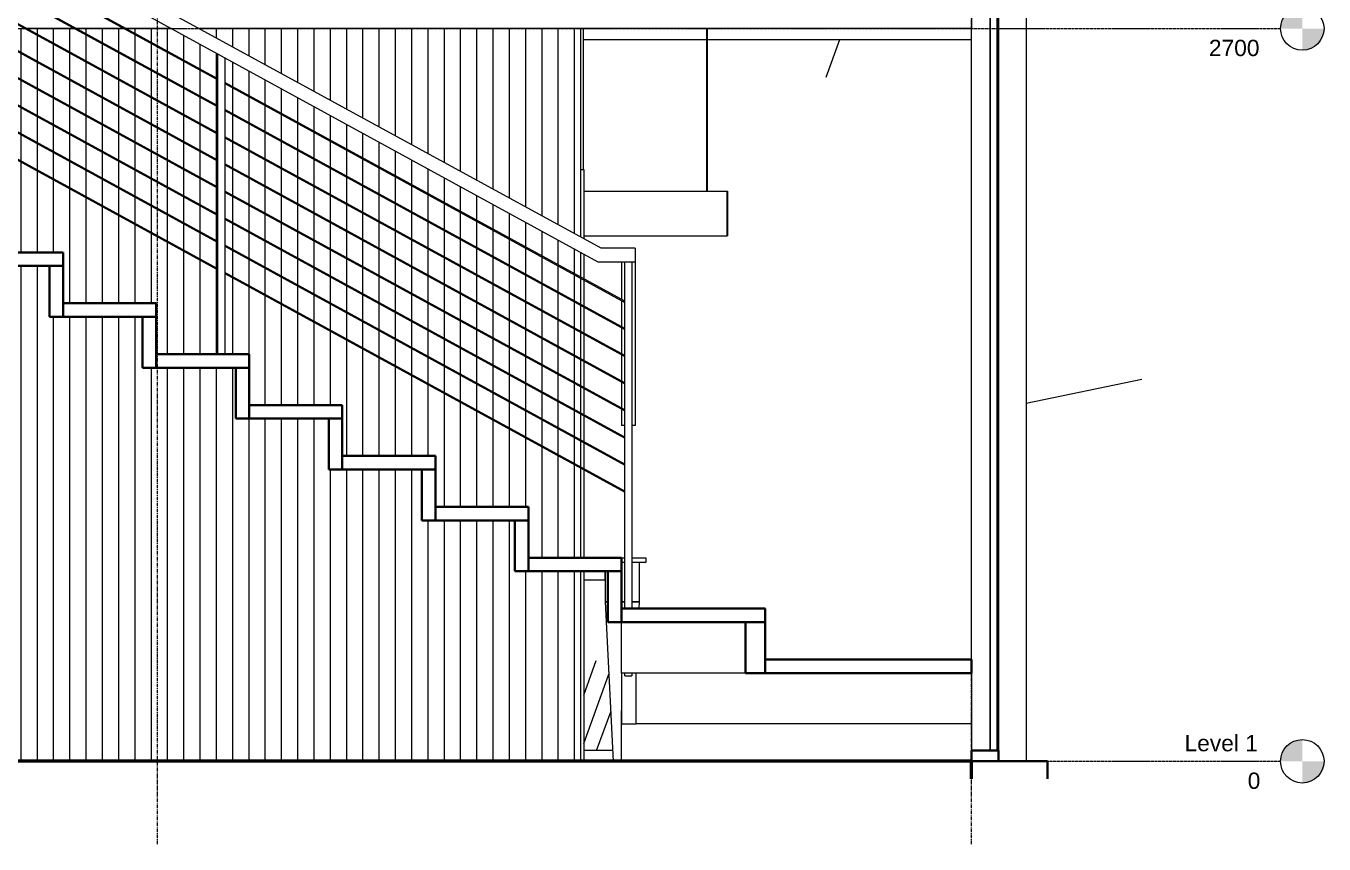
# Model space of a CAD drawing. Header units: millimetres. Extents: x -5275 to 67038, y -3152 to 11731.
# Drawn here: x 62254 to 67038, y -305 to 2709 of the extents above; entities that cross this region are included whole.
import ezdxf

# ---------------------------------------------------------------- set-up
doc = ezdxf.new("R2010")
doc.units = ezdxf.units.MM
doc.linetypes.add('Dash - Tight', pattern=[4.5, 3, -1.5])
doc.linetypes.add('Grid Line', pattern=[22.225, 12.7, -3.175, 3.175, -3.175])
for name, color, linetype, lineweight in [('A-DOOR', 31, 'Continuous', 18), ('A-DOOR-FRAM', 31, 'Continuous', 18), ('A-FLOR', 192, 'Continuous', 18), ('A-FLOR-HRAL', 11, 'Continuous', 18), ('A-FLOR-LEVL', 51, 'Continuous', 9), ('A-GLAZ-CURT', 52, 'Continuous', 18), ('A-GLAZ-CWMG', 51, 'Continuous', 18), ('A-WALL', 113, 'Continuous', 18), ('A-WALL-PATT', 111, 'Continuous', 18), ('E-LITE-EQPM', 33, 'Continuous', 18), ('I-FURN', 30, 'Continuous', 18), ('S-GRID', 1, 'Continuous', 9), ('S-STRS', 31, 'Continuous', 18)]:
    doc.layers.add(name, color=color, linetype=linetype, lineweight=lineweight)
doc.styles.add('Arial_5', font='arial.ttf', dxfattribs={"height": 60})

# ---------------------------------------------------------------- blocks, each defined once
blk = doc.blocks.new('Single-Flush - 800 x 2100-490150-Main Stair Detail')
at = {"layer": 'A-DOOR-FRAM'}
for p, q in [((1358.4, 2180), (1369.4, 2180)), ((1369.4, 2180), (1369.4, 1926.1)), ((1369.4, 1869.1), (1369.4, 1777.9)), ((1369.4, 1774.3), (1369.4, 1677.9)), ((1369.4, 1674.3), (1369.4, 1577.9)), ((1369.4, 1574.3), (1369.4, 1477.9)), ((1369.4, 1474.3), (1369.4, 1377.9)), ((1369.4, 1374.3), (1369.4, 1277.9)), ((1369.4, 1274.3), (1369.4, 1177.9)), ((1369.4, 1174.3), (1369.4, 1077.9)), ((1369.4, 1074.3), (1369.4, 750)), ((1369.4, 700), (1369.4, 0))]:
    blk.add_line(p, q, dxfattribs=at)
blk = doc.blocks.new('System Panel - Glazed-1073509-Main Stair Detail')
at = {"layer": 'A-GLAZ-CURT', "lineweight": 25}
for p, q in [((2867.5, 2980), (2867.5, 40)), ((2892.9, 2980), (2867.5, 2980)), ((2892.9, 40), (2892.9, 2980)), ((2867.5, 40), (2892.9, 40))]:
    blk.add_line(p, q, dxfattribs=at)
blk = doc.blocks.new('Rectangular Mullion - 64 x 128 rectangular-462991-Main Stair Detail')
at = {"layer": 'A-GLAZ-CWMG', "lineweight": 35}
for p, q in [((2798.4, 40), (2798.4, 0)), ((2898.4, 40), (2798.4, 40)), ((2798.4, 0), (2898.4, 0)), ((2898.4, 0), (2898.4, 40))]:
    blk.add_line(p, q, dxfattribs=at)
blk = doc.blocks.new('Rectangular Mullion - 64 x 128 rectangular-462995-Main Stair Detail')
at = {"layer": 'A-GLAZ-CWMG'}
for p, q in [((2898.4, 2980), (2898.4, 40)), ((2798.4, 375), (2798.4, 2700))]:
    blk.add_line(p, q, dxfattribs=at)
blk = doc.blocks.new('Railing - 25mm-669458-Main Stair Detail')
at = {"layer": 'A-FLOR-HRAL'}
for p, q in [((-1478.5, 2250), (-1478.5, 3426.2)), ((-1453.5, 3412.5), (-1453.5, 2250))]:
    blk.add_line(p, q, dxfattribs=at)
blk = doc.blocks.new('Railing - 25mm-669456-Main Stair Detail')
at = {"layer": 'A-FLOR-HRAL'}
for p, q in [((21.5, 1500), (21.5, 2606.1)), ((46.5, 2592.4), (46.5, 1500))]:
    blk.add_line(p, q, dxfattribs=at)
blk = doc.blocks.new('Railing - 25mm-669454-Main Stair Detail')
at = {"layer": 'A-FLOR-HRAL'}
for p, q in [((-1958.6, 4050), (-1958.6, 2625)), ((-1933.6, 2625), (-1933.6, 4050)), ((-1958.6, 2387.5), (-1958.6, 2378)), ((-1958.6, 2378), (-1933.6, 2378)), ((-1933.6, 2378), (-1933.6, 2387.5))]:
    blk.add_line(p, q, dxfattribs=at)
blk = doc.blocks.new('Railing - 25mm-669452-Main Stair Detail')
at = {"layer": 'A-FLOR-HRAL'}
for p, q in [((1521.5, 562.5), (1521.5, 1840.8)), ((1546.5, 1840.8), (1546.5, 562.5)), ((1521.5, 315.5), (1521.5, 325)), ((1521.5, 315.5), (1546.5, 315.5)), ((1546.5, 325), (1546.5, 315.5))]:
    blk.add_line(p, q, dxfattribs=at)
blk = doc.blocks.new('Railing - Railing-665712-Main Stair Detail')
at = {"layer": 'A-FLOR-HRAL'}
for p, q in [((-1478.5, 3335), (-1933.6, 3583.9)), ((-1933.6, 3580.2), (-1478.5, 3331.4)), ((-1478.5, 3235), (-1933.6, 3483.9)), ((-1933.6, 3480.2), (-1478.5, 3231.4)), ((-1478.5, 3135), (-1933.6, 3383.9)), ((-1933.6, 3380.2), (-1478.5, 3131.4)), ((21.5, 2514.9), (-1453.5, 3321.3)), ((-1453.5, 3317.7), (21.5, 2511.3)), ((-1478.5, 3035), (-1933.6, 3283.9)), ((-1933.6, 3280.2), (-1478.5, 3031.4)), ((21.5, 2414.9), (-1453.5, 3221.3)), ((-1453.5, 3217.7), (21.5, 2411.3)), ((-1478.5, 2935), (-1933.6, 3183.9)), ((-1933.6, 3180.2), (-1478.5, 2931.4)), ((21.5, 2314.9), (-1453.5, 3121.3)), ((-1453.5, 3117.7), (21.5, 2311.3)), ((-1478.5, 2835), (-1933.6, 3083.9)), ((-1933.6, 3080.2), (-1478.5, 2831.4)), ((21.5, 2214.9), (-1453.5, 3021.3)), ((-1453.5, 3017.7), (21.5, 2211.3)), ((-1478.5, 2735), (-1933.6, 2983.9)), ((-1933.6, 2980.2), (-1478.5, 2731.4)), ((21.5, 2114.9), (-1453.5, 2921.3)), ((-1478.5, 2635), (-1933.6, 2883.9)), ((-1933.6, 2880.2), (-1478.5, 2631.4)), ((-1453.5, 2917.7), (21.5, 2111.3)), ((21.5, 2014.9), (-1453.5, 2821.3)), ((-1453.5, 2817.7), (21.5, 2011.3)), ((21.5, 1914.9), (-1453.5, 2721.3)), ((-1453.5, 2717.7), (21.5, 1911.3)), ((21.5, 1814.9), (-1453.5, 2621.3)), ((-1453.5, 2617.7), (21.5, 1811.3)), ((1521.5, 1694.8), (46.5, 2501.2)), ((46.5, 2497.6), (1521.5, 1691.1)), ((1521.5, 1594.8), (46.5, 2401.2)), ((46.5, 2397.6), (1521.5, 1591.1)), ((1521.5, 1494.8), (46.5, 2301.2)), ((46.5, 2297.6), (1521.5, 1491.1)), ((1521.5, 1394.8), (46.5, 2201.2)), ((46.5, 2197.6), (1521.5, 1391.1)), ((1521.5, 1294.8), (46.5, 2101.2)), ((46.5, 2097.6), (1521.5, 1291.1)), ((1521.5, 1194.8), (46.5, 2001.2)), ((46.5, 1997.6), (1521.5, 1191.1)), ((1521.5, 1094.8), (46.5, 1901.2)), ((46.5, 1897.6), (1521.5, 1091.1)), ((1521.5, 994.8), (46.5, 1801.2)), ((46.5, 1797.6), (1521.5, 991.1))]:
    blk.add_line(p, q, dxfattribs=at)
for name in ['Railing - 25mm-669454-Main Stair Detail', 'Railing - 25mm-669458-Main Stair Detail', 'Railing - 25mm-669456-Main Stair Detail', 'Railing - 25mm-669452-Main Stair Detail']:
    blk.add_blockref(name, (0, 0))
blk = doc.blocks.new('Top Rail Type - Top Rail_Internal_-665843-Main Stair Detail')
at = {"layer": 'A-FLOR-HRAL'}
for p, q in [((-1846.1, 4100), (-1971.1, 4100)), ((-1971.1, 4100), (-1971.1, 4050)), ((-1846.1, 3684.2), (-1846.1, 4100)), ((-1971.1, 4050), (-1896.1, 4050)), ((-1896.1, 4050), (-1896.1, 3654.6)), ((1434, 1890.8), (-1846.1, 3684.2)), ((-1896.1, 3654.6), (1421.3, 1840.8)), ((1559, 1890.8), (1434, 1890.8)), ((1559, 1890.8), (1559, 1840.8)), ((1421.3, 1840.8), (1559, 1840.8)), ((1509, 1840.8), (1509, 1701.6)), ((1559, 1840.8), (1559, 1237.5)), ((1509, 1698), (1509, 1601.6)), ((1509, 1598), (1509, 1501.6)), ((1509, 1498), (1509, 1401.6)), ((1509, 1398), (1509, 1301.6)), ((1509, 1298), (1509, 1237.5)), ((1521.5, 1237.5), (1509, 1237.5)), ((1559, 1237.5), (1546.5, 1237.5))]:
    blk.add_line(p, q, dxfattribs=at)
blk = doc.blocks.new('SH_Lighting-Pendant-Litecontrol-Mod66-8_Foot_09 - P-D-66N28T8-802440-Main Stair Detail')
at = {"layer": 'E-LITE-EQPM'}
for p, q in [((1822.3, 2700), (1822.3, 2100.9)), ((1825.3, 2100.9), (1825.3, 2700)), ((1369.4, 2100.9), (1898.4, 2100.9)), ((1898.4, 1935.8), (1898.4, 2100.9)), ((1898.4, 2100.9), (1900, 2100.9)), ((1898.4, 2100.9), (1898.4, 1935.8)), ((1900, 2100.9), (1900, 1935.8)), ((1369.4, 1935.8), (1898.4, 1935.8)), ((1900, 1935.8), (1898.4, 1935.8))]:
    blk.add_line(p, q, dxfattribs=at)
blk = doc.blocks.new('System Panel - Glazed-977495-Main Stair Detail')
at = {"layer": 'A-GLAZ-CURT'}
h = blk.add_hatch(dxfattribs=at)
h.set_pattern_fill('FP_8', color=256, style=0, pattern_type=2)
h.set_pattern_definition([(70, (2106.9, 1850), (-973.9, 248.05), [800, -2500]), (70, (2098.9, 1650), (-973.9, 248.05), [1200, -2100]), (70, (2228.9, 1850), (-973.9, 248.05), [800, -2500])])
h.paths.add_polyline_path([(1448.4, 40), (1476.4, 40), (1448.4, 588), (1448.4, 668), (1369.4, 668), (1369.4, 40)], flags=0)
h.paths.add_polyline_path([(2038.9, 375), (2798.4, 375), (2798.4, 2660), (1825.3, 2660), (1825.3, 2100.9), (1900, 2100.9), (1900, 1935.8), (1369.4, 1935.8), (1369.4, 1926.1), (1434, 1890.8), (1559, 1890.8), (1559, 1237.5), (1546.5, 1237.5), (1546.5, 750), (1598.4, 750), (1598.4, 732), (1573.4, 732), (1573.4, 588), (1572.1, 562.5), (2038.9, 562.5), (2038.9, 512.5)], flags=0)
h.paths.add_polyline_path([(1448.4, 750), (1521.5, 750), (1521.5, 991.1), (1369.4, 1074.3), (1369.4, 750)], flags=0)
h.paths.add_polyline_path([(1521.5, 994.8), (1521.5, 1091.1), (1369.4, 1174.3), (1369.4, 1077.9), (1440.7, 1039)], flags=0)
h.paths.add_polyline_path([(1521.5, 1094.8), (1521.5, 1191.1), (1369.4, 1274.3), (1369.4, 1177.9), (1497.4, 1108)], flags=0)
h.paths.add_polyline_path([(1521.5, 1194.8), (1521.5, 1237.5), (1509, 1237.5), (1509, 1298), (1369.4, 1374.3), (1369.4, 1277.9), (1509, 1201.6)], flags=0)
h.paths.add_polyline_path([(1509, 1301.6), (1509, 1398), (1369.4, 1474.3), (1369.4, 1377.9), (1484.5, 1315)], flags=0)
h.paths.add_polyline_path([(1509, 1401.6), (1509, 1498), (1369.4, 1574.3), (1369.4, 1477.9), (1429.2, 1445.2)], flags=0)
h.paths.add_polyline_path([(1509, 1501.6), (1509, 1598), (1369.4, 1674.3), (1369.4, 1577.9), (1471.7, 1522)], flags=0)
h.paths.add_polyline_path([(1509, 1601.6), (1509, 1698), (1369.4, 1774.3), (1369.4, 1677.9), (1429.2, 1645.2)], flags=0)
h.paths.add_polyline_path([(1509, 1701.6), (1509, 1840.8), (1421.3, 1840.8), (1369.4, 1869.1), (1369.4, 1777.9), (1458.9, 1729)], flags=0)
h.paths.add_polyline_path([(1434, 2100.9), (1822.3, 2100.9), (1822.3, 2660), (1368.9, 2660), (1368.9, 2180), (1369.4, 2180), (1369.4, 2100.9)], flags=0)
blk = doc.blocks.new('Rectangular Mullion - 64 x 128 rectangular-977490-Main Stair Detail')
at = {"layer": 'A-GLAZ-CWMG'}
blk.add_line((1476.4, 40), (1369.4, 40), dxfattribs=at)
blk = doc.blocks.new('Rectangular Mullion - 64 x 128 rectangular-977491-Main Stair Detail')
at = {"layer": 'A-GLAZ-CWMG'}
blk.add_line((1368.9, 2180), (1368.9, 2700), dxfattribs=at)
blk = doc.blocks.new('Rectangular Mullion - 64 x 128 rectangular-977489-Main Stair Detail')
at = {"layer": 'A-GLAZ-CWMG'}
for p, q in [((1368.9, 2660), (1368.9, 2700)), ((1368.9, 2660), (1822.3, 2660)), ((1825.3, 2660), (2798.4, 2660))]:
    blk.add_line(p, q, dxfattribs=at)
blk = doc.blocks.new('Table-Dining 01 _M_ - 1800 x 900 mm-989329-Main Stair Detail')
at = {"layer": 'I-FURN'}
for p, q in [((1508.6, 750), (1521.5, 750)), ((1521.5, 732), (1508.6, 732)), ((1546.5, 750), (1598.4, 750)), ((1598.4, 732), (1546.5, 732)), ((1573.4, 732), (1573.4, 588)), ((1598.4, 750), (1598.4, 732)), ((1448.4, 668), (1448.4, 700)), ((1448.4, 700), (1448.4, 588)), ((1448.4, 668), (1369.4, 668)), ((1448.4, 588), (1458.6, 588)), ((1448.4, 588), (1478.4, 0)), ((1458.6, 588), (1448.4, 588)), ((1508.6, 588), (1521.5, 588)), ((1521.5, 588), (1508.6, 588)), ((1546.5, 588), (1573.4, 588)), ((1573.4, 588), (1546.5, 588)), ((1573.4, 588), (1572.1, 562.5))]:
    blk.add_line(p, q, dxfattribs=at)
blk = doc.blocks.new('Level - M_Level Head - Circle-24867-Main Stair Detail')
at = {"layer": 'A-FLOR-LEVL'}
h = blk.add_hatch(color=256, dxfattribs=at)
edge = h.paths.add_edge_path(flags=0)
edge.add_line((4018.1, 0), (3938.1, 0))
edge.add_arc((4018.1, 0), 80, 90, 180, ccw=False)
edge.add_line((4018.1, 80), (4018.1, 0))
h = blk.add_hatch(color=256, dxfattribs=at)
edge = h.paths.add_edge_path(flags=0)
edge.add_line((4018.1, -80), (4018.1, 0))
edge.add_line((4018.1, 0), (4098.1, 0))
edge.add_arc((4018.1, 0), 80, 270, 360, ccw=False)
blk.add_circle((4018.1, 0), 80, dxfattribs=at)

msp = doc.modelspace()

# ---------------------------------------------------------------- hatches: boundary and pattern name
at = {"layer": 'A-WALL-PATT'}
h = msp.add_hatch(dxfattribs=at)
h.set_pattern_fill('FP_17', color=256, style=0, pattern_type=2)
h.set_pattern_definition([(90, (55636.12, 3699.34), (-60, 4e-15), [])])
h.paths.add_polyline_path([(59458.6, -65), (60058.6, -65), (60058.6, -8.3), (60376.6, -8.3), (60376.6, 0), (64298.6, 0), (64298.6, 700), (64055.9, 700), (64055.9, 887.5), (63713, 887.5), (63713, 1075), (63370, 1075), (63370, 1262.5), (63027.1, 1262.5), (63027.1, 1450), (62684.2, 1450), (62684.2, 1637.5), (62341.2, 1637.5), (62341.2, 1825), (61998.3, 1825), (61998.3, 2012.5), (61655.4, 2012.5), (61655.4, 2200), (61312.4, 2200), (61312.4, 2387.5), (61006.6, 2387.5), (61006.6, 2378), (60981.6, 2378), (60981.6, 2387.5), (60969.5, 2387.5), (60969.5, 2575), (60419.6, 2575), (60419.6, 2700), (59738.6, 2700), (59738.6, 2200), (59536.6, 2200), (59536.6, 2150), (59458.6, 2150), (59458.6, -8.3)], flags=0)
h.paths.add_polyline_path([(64298.6, 750), (64298.6, 1080.3), (62986.8, 1797.6), (62986.8, 1500), (63077.1, 1500), (63077.1, 1312.5), (63420, 1312.5), (63420, 1125), (63763, 1125), (63763, 937.5), (64105.9, 937.5), (64105.9, 750), (64147.5, 750)], flags=0)
h.paths.add_polyline_path([(64298.6, 1083.9), (64298.6, 1180.3), (62986.8, 1897.6), (62986.8, 1801.2), (64258.5, 1105.9)], flags=0)
h.paths.add_polyline_path([(64298.6, 1183.9), (64298.6, 1280.3), (62986.8, 1997.6), (62986.8, 1901.2), (64258.5, 1205.9)], flags=0)
h.paths.add_polyline_path([(64298.6, 1283.9), (64298.6, 1380.3), (62986.8, 2097.6), (62986.8, 2001.2), (64258.5, 1305.9)], flags=0)
h.paths.add_polyline_path([(64298.6, 1383.9), (64298.6, 1480.3), (62986.8, 2197.6), (62986.8, 2101.2), (64298.6, 1384)], flags=0)
h.paths.add_polyline_path([(64298.6, 1483.9), (64298.6, 1580.3), (62986.8, 2297.6), (62986.8, 2201.2), (64258.5, 1505.9)], flags=0)
h.paths.add_polyline_path([(62961.8, 1500), (62961.8, 1811.3), (61486.8, 2617.7), (61486.8, 2250), (61705.4, 2250), (61705.4, 2062.5), (62048.3, 2062.5), (62048.3, 1875), (62391.2, 1875), (62391.2, 1687.5), (62734.2, 1687.5), (62734.2, 1500), (62816.2, 1500)], flags=0)
h.paths.add_polyline_path([(64298.6, 1583.9), (64298.6, 1680.3), (62986.8, 2397.6), (62986.8, 2301.2), (64285.8, 1591)], flags=0)
h.paths.add_polyline_path([(64298.6, 1683.9), (64298.6, 1780.3), (62986.8, 2497.6), (62986.8, 2401.2), (64258.5, 1705.9)], flags=0)
h.paths.add_polyline_path([(64298.6, 1783.9), (64298.6, 1875.2), (62986.8, 2592.4), (62986.8, 2501.2), (64258.5, 1805.9)], flags=0)
h.paths.add_polyline_path([(62961.8, 1814.9), (62961.8, 1911.3), (61519.2, 2700), (61486.8, 2700), (61486.8, 2621.3), (62866.5, 1867)], flags=0)
h.paths.add_polyline_path([(62961.8, 1914.9), (62961.8, 2011.3), (61702.1, 2700), (61525.8, 2700), (62927.2, 1933.8)], flags=0)
h.paths.add_polyline_path([(64298.6, 1932.1), (64298.6, 2700), (62894.2, 2700), (64147.5, 2014.7)], flags=0)
h.paths.add_polyline_path([(62961.8, 2014.9), (62961.8, 2111.3), (61885, 2700), (61708.7, 2700), (62927.2, 2033.8)], flags=0)
h.paths.add_polyline_path([(62961.8, 2114.9), (62961.8, 2211.3), (62067.9, 2700), (61891.6, 2700), (62927.2, 2133.8)], flags=0)
h.paths.add_polyline_path([(62961.8, 2214.9), (62961.8, 2311.3), (62250.8, 2700), (62074.5, 2700), (62927.2, 2233.8)], flags=0)
h.paths.add_polyline_path([(61461.8, 2250), (61461.8, 2631.4), (61336.3, 2700), (61019.5, 2700), (61019.5, 2437.5), (61362.4, 2437.5), (61362.4, 2250)], flags=0)
h.paths.add_polyline_path([(62961.8, 2314.9), (62961.8, 2411.3), (62433.7, 2700), (62257.4, 2700), (62927.2, 2333.8)], flags=0)
h.paths.add_polyline_path([(62961.8, 2414.9), (62961.8, 2511.3), (62616.6, 2700), (62440.3, 2700), (62954.3, 2419)], flags=0)
h.paths.add_polyline_path([(62961.8, 2514.9), (62961.8, 2606.1), (62790, 2700), (62623.2, 2700), (62884.7, 2557)], flags=0)
h.paths.add_polyline_path([(59458.6, 2538), (59536.6, 2538), (59536.6, 2700), (59458.6, 2700), (59458.6, 2695)], flags=0)
h.paths.add_polyline_path([(61461.8, 2635), (61461.8, 2700), (61342.9, 2700), (61352, 2695)], flags=0)

# ---------------------------------------------------------------- linework, layer by layer
at = {"layer": 'A-FLOR'}
for p, q in [((65738.6, 2980), (65738.6, 2700)), ((62433.7, 2700), (62257.4, 2700)), ((62616.6, 2700), (62440.3, 2700)), ((62790, 2700), (62623.2, 2700)), ((65738.6, 2700), (62894.2, 2700))]:
    msp.add_line(p, q, dxfattribs=at)
at = {"layer": 'A-FLOR', "lineweight": 50}
for p, q in [((65738.6, 0), (60436.6, 0)), ((65738.6, -65), (65738.6, 0))]:
    msp.add_line(p, q, dxfattribs=at)
at = {"layer": 'A-FLOR-LEVL', "linetype": 'Dash - Tight'}
for p, q in [((58754.1, 2700), (66878.3, 2700)), ((58754.1, 0), (66878.3, 0))]:
    msp.add_line(p, q, dxfattribs=at)
at = {"layer": 'A-WALL'}
for p, q in [((65940.6, 2775), (65940.6, 0)), ((64298.6, 1932.1), (64298.6, 2700)), ((65838.6, 2700), (65940.6, 2700)), ((64298.6, 1783.9), (64298.6, 1875.2)), ((64298.6, 1683.9), (64298.6, 1780.3)), ((64298.6, 1583.9), (64298.6, 1680.3)), ((64298.6, 1483.9), (64298.6, 1580.3)), ((64298.6, 1384), (64298.6, 1480.3)), ((66366.4, 1406.5), (65940.6, 1318.2)), ((64298.6, 1283.9), (64298.6, 1380.3)), ((64298.6, 1183.9), (64298.6, 1280.3)), ((64298.6, 1083.9), (64298.6, 1180.3)), ((64298.6, 750), (64298.6, 1080.3)), ((64298.6, 0), (64298.6, 700))]:
    msp.add_line(p, q, dxfattribs=at)
at = {"layer": 'A-WALL', "lineweight": 35}
for p, q in [((65738.6, 0), (65738.6, -65)), ((66018.6, 0), (65738.6, 0)), ((66018.6, -65), (66018.6, 0))]:
    msp.add_line(p, q, dxfattribs=at)
at = {"layer": 'S-GRID', "linetype": 'Grid Line'}
for p, q in [((62738.6, -304.8), (62738.6, 4862.5)), ((65738.6, -304.8), (65738.6, 4862.5))]:
    msp.add_line(p, q, dxfattribs=at)
at = {"layer": 'S-STRS', "lineweight": 35}
for p, q in [((62391.2, 1875), (62048.3, 1875)), ((62391.2, 1825), (62391.2, 1875)), ((62048.3, 1825), (62391.2, 1825)), ((62391.2, 1825), (62341.2, 1825)), ((62341.2, 1825), (62341.2, 1637.5)), ((62391.2, 1637.5), (62391.2, 1825)), ((62734.2, 1687.5), (62391.2, 1687.5)), ((62391.2, 1687.5), (62391.2, 1637.5)), ((62734.2, 1637.5), (62734.2, 1687.5)), ((62341.2, 1637.5), (62391.2, 1637.5)), ((62391.2, 1637.5), (62734.2, 1637.5)), ((62734.2, 1637.5), (62684.2, 1637.5)), ((62684.2, 1637.5), (62684.2, 1450)), ((62734.2, 1450), (62734.2, 1637.5)), ((63077.1, 1500), (62734.2, 1500)), ((62734.2, 1500), (62734.2, 1450)), ((63077.1, 1450), (63077.1, 1500)), ((62684.2, 1450), (62734.2, 1450)), ((62734.2, 1450), (63077.1, 1450)), ((63077.1, 1450), (63027.1, 1450)), ((63027.1, 1450), (63027.1, 1262.5)), ((63077.1, 1262.5), (63077.1, 1450)), ((63420, 1312.5), (63077.1, 1312.5)), ((63077.1, 1312.5), (63077.1, 1262.5)), ((63420, 1262.5), (63420, 1312.5)), ((63027.1, 1262.5), (63077.1, 1262.5)), ((63077.1, 1262.5), (63420, 1262.5)), ((63420, 1262.5), (63370, 1262.5)), ((63370, 1262.5), (63370, 1075)), ((63420, 1075), (63420, 1262.5)), ((63763, 1125), (63420, 1125)), ((63420, 1125), (63420, 1075)), ((63763, 1075), (63763, 1125)), ((63370, 1075), (63420, 1075)), ((63420, 1075), (63763, 1075)), ((63763, 1075), (63713, 1075)), ((63713, 1075), (63713, 887.5)), ((63763, 887.5), (63763, 1075)), ((64105.9, 937.5), (63763, 937.5)), ((63763, 937.5), (63763, 887.5)), ((64105.9, 887.5), (64105.9, 937.5)), ((63713, 887.5), (63763, 887.5)), ((63763, 887.5), (64105.9, 887.5)), ((64105.9, 887.5), (64055.9, 887.5)), ((64055.9, 887.5), (64055.9, 700)), ((64105.9, 700), (64105.9, 887.5)), ((64448.9, 750), (64105.9, 750)), ((64105.9, 750), (64105.9, 700)), ((64448.9, 700), (64448.9, 750)), ((64055.9, 700), (64105.9, 700)), ((64105.9, 700), (64448.9, 700)), ((64448.9, 700), (64398.9, 700)), ((64398.9, 700), (64398.9, 512.5)), ((64448.9, 512.5), (64448.9, 700)), ((64979.1, 562.5), (64448.9, 562.5)), ((64448.9, 562.5), (64448.9, 512.5)), ((64979.1, 512.5), (64979.1, 562.5)), ((64398.9, 512.5), (64448.9, 512.5)), ((64448.9, 512.5), (64979.1, 512.5)), ((64979.1, 512.5), (64905.6, 512.5)), ((64905.6, 512.5), (64905.6, 325)), ((64979.1, 325), (64979.1, 512.5)), ((65738.6, 375), (64979.1, 375)), ((64979.1, 375), (64979.1, 325)), ((65738.6, 325), (65738.6, 375)), ((64905.6, 325), (64979.1, 325)), ((64979.1, 325), (65738.6, 325))]:
    msp.add_line(p, q, dxfattribs=at)
at = {"layer": 'S-STRS'}
for p, q in [((64448.9, 325), (64448.9, 512.5)), ((64448.9, 325), (64448.9, 137.5)), ((64905.6, 325), (64448.9, 325)), ((64502.8, 137.5), (64502.8, 325)), ((65738.6, 325), (65738.6, 137.5)), ((64448.9, 137.5), (64448.9, 187.5)), ((64448.9, 0), (64448.9, 137.5)), ((64448.9, 137.5), (64502.8, 137.5)), ((65738.6, 137.5), (64502.8, 137.5)), ((65738.6, 137.5), (65738.6, 40))]:
    msp.add_line(p, q, dxfattribs=at)

# ---------------------------------------------------------------- block references
at = {"layer": 'A-DOOR'}
msp.add_blockref('Single-Flush - 800 x 2100-490150-Main Stair Detail', (62940.2, 0), dxfattribs=at)
at = {"layer": 'A-FLOR-HRAL'}
for name in ['Top Rail Type - Top Rail_Internal_-665843-Main Stair Detail', 'Railing - Railing-665712-Main Stair Detail']:
    msp.add_blockref(name, (62940.2, 0), dxfattribs=at)
at = {"layer": 'A-FLOR-LEVL'}
for p in [(62940.2, 2700), (62940.2, 0)]:
    msp.add_blockref('Level - M_Level Head - Circle-24867-Main Stair Detail', p, dxfattribs=at)
at = {"layer": 'A-GLAZ-CURT'}
for name in ['System Panel - Glazed-1073509-Main Stair Detail', 'System Panel - Glazed-977495-Main Stair Detail']:
    msp.add_blockref(name, (62940.2, 0), dxfattribs=at)
at = {"layer": 'A-GLAZ-CWMG'}
for name in ['Rectangular Mullion - 64 x 128 rectangular-462995-Main Stair Detail', 'Rectangular Mullion - 64 x 128 rectangular-977491-Main Stair Detail', 'Rectangular Mullion - 64 x 128 rectangular-977489-Main Stair Detail', 'Rectangular Mullion - 64 x 128 rectangular-977490-Main Stair Detail', 'Rectangular Mullion - 64 x 128 rectangular-462991-Main Stair Detail']:
    msp.add_blockref(name, (62940.2, 0), dxfattribs=at)
at = {"layer": 'E-LITE-EQPM'}
msp.add_blockref('SH_Lighting-Pendant-Litecontrol-Mod66-8_Foot_09 - P-D-66N28T8-802440-Main Stair Detail', (62940.2, 0), dxfattribs=at)
at = {"layer": 'I-FURN'}
msp.add_blockref('Table-Dining 01 _M_ - 1800 x 900 mm-989329-Main Stair Detail', (62940.2, 0), dxfattribs=at)

# ---------------------------------------------------------------- texts
at = {"layer": 'A-FLOR-LEVL', "char_height": 60, "attachment_point": 1, "style": 'Arial_5'}
for s, insert, width in [('2700', (66614, 2658.5), 230.886), ('Level 1', (66524.2, 96.9), 335.105), ('0', (66757, -41.5), 57.721)]:
    msp.add_mtext(s, dxfattribs=dict(at, insert=insert, width=width))

doc.saveas('drawing.dxf')
